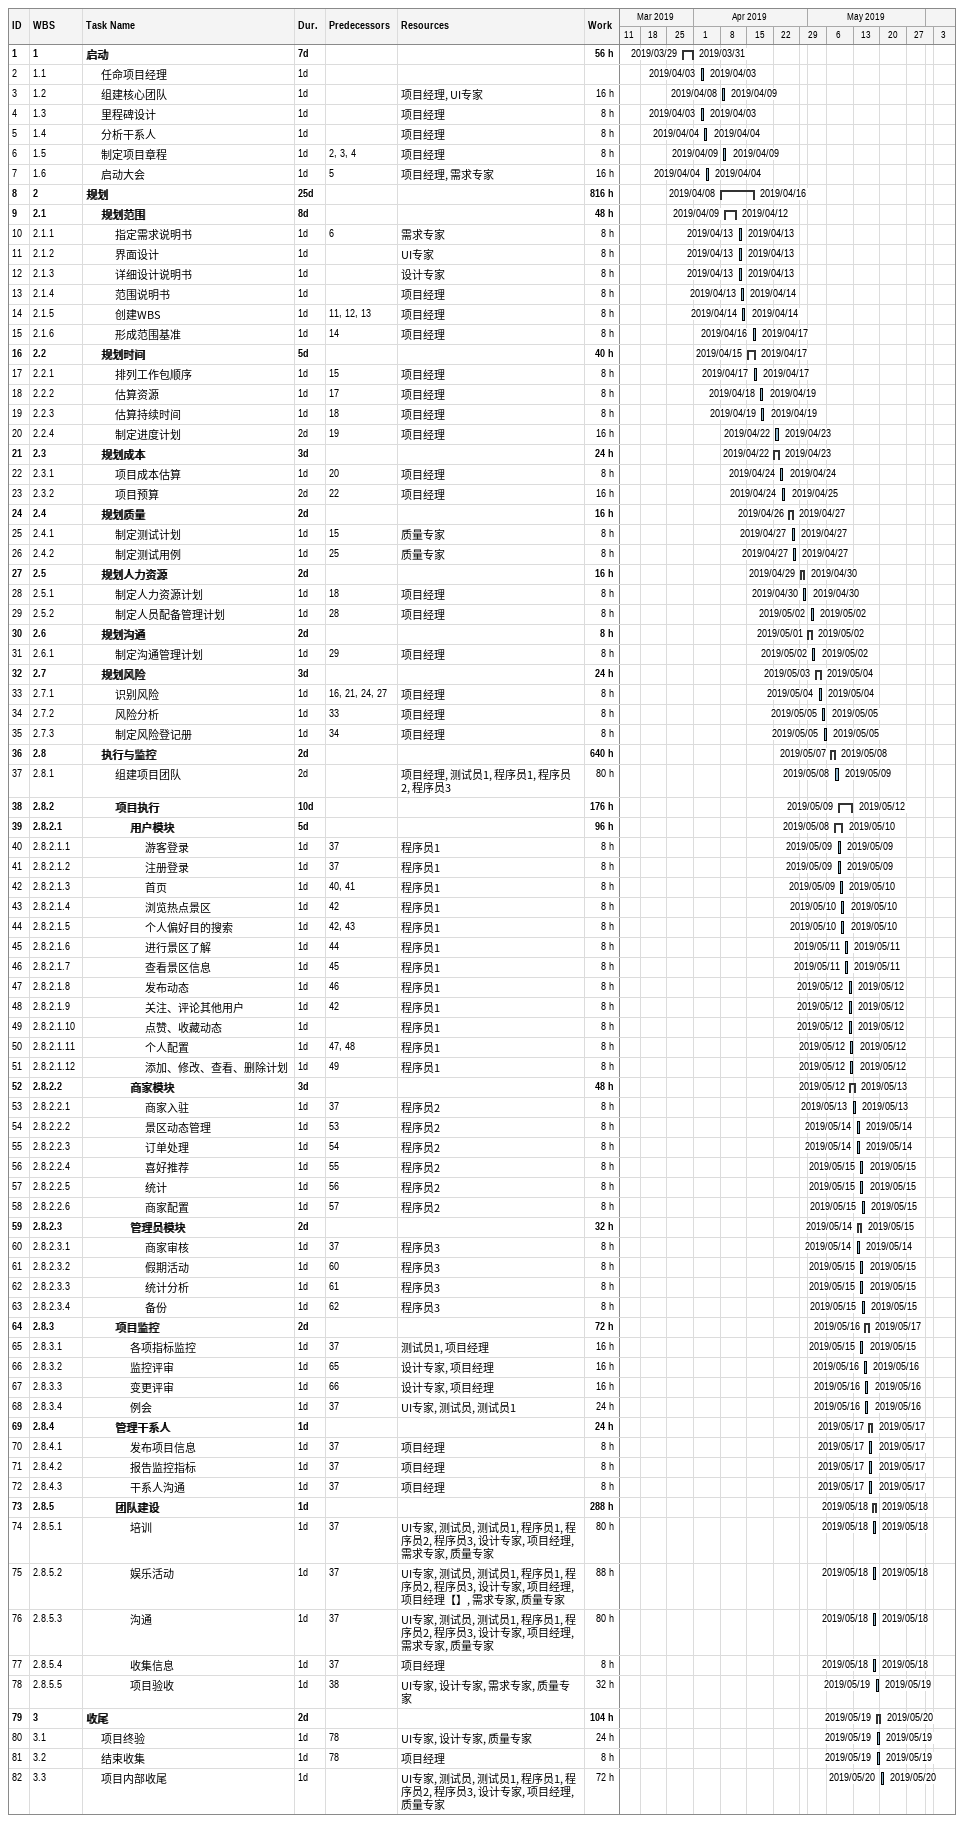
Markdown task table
| ID | WBS | Task | Duration | Start | Finish | Predecessors | Resources | Work (h) |
|---|---|---|---|---|---|---|---|---|
| 1 | 1 | **启动** | 7d | 2019-03-29 | 2019-03-31 |  |  | 56 |
| 2 | 1.1 | 任命项目经理 | 1d | 2019-04-03 | 2019-04-03 |  |  |  |
| 3 | 1.2 | 组建核心团队 | 1d | 2019-04-08 | 2019-04-09 |  | 项目经理, UI专家 | 16 |
| 4 | 1.3 | 里程碑设计 | 1d | 2019-04-03 | 2019-04-03 |  | 项目经理 | 8 |
| 5 | 1.4 | 分析干系人 | 1d | 2019-04-04 | 2019-04-04 |  | 项目经理 | 8 |
| 6 | 1.5 | 制定项目章程 | 1d | 2019-04-09 | 2019-04-09 | 2, 3, 4 | 项目经理 | 8 |
| 7 | 1.6 | 启动大会 | 1d | 2019-04-04 | 2019-04-04 | 5 | 项目经理, 需求专家 | 16 |
| 8 | 2 | **规划** | 25d | 2019-04-08 | 2019-04-16 |  |  | 816 |
| 9 | 2.1 | **规划范围** | 8d | 2019-04-09 | 2019-04-12 |  |  | 48 |
| 10 | 2.1.1 | 指定需求说明书 | 1d | 2019-04-13 | 2019-04-13 | 6 | 需求专家 | 8 |
| 11 | 2.1.2 | 界面设计 | 1d | 2019-04-13 | 2019-04-13 |  | UI专家 | 8 |
| 12 | 2.1.3 | 详细设计说明书 | 1d | 2019-04-13 | 2019-04-13 |  | 设计专家 | 8 |
| 13 | 2.1.4 | 范围说明书 | 1d | 2019-04-13 | 2019-04-14 |  | 项目经理 | 8 |
| 14 | 2.1.5 | 创建WBS | 1d | 2019-04-14 | 2019-04-14 | 11, 12, 13 | 项目经理 | 8 |
| 15 | 2.1.6 | 形成范围基准 | 1d | 2019-04-16 | 2019-04-17 | 14 | 项目经理 | 8 |
| 16 | 2.2 | **规划时间** | 5d | 2019-04-15 | 2019-04-17 |  |  | 40 |
| 17 | 2.2.1 | 排列工作包顺序 | 1d | 2019-04-17 | 2019-04-17 | 15 | 项目经理 | 8 |
| 18 | 2.2.2 | 估算资源 | 1d | 2019-04-18 | 2019-04-19 | 17 | 项目经理 | 8 |
| 19 | 2.2.3 | 估算持续时间 | 1d | 2019-04-19 | 2019-04-19 | 18 | 项目经理 | 8 |
| 20 | 2.2.4 | 制定进度计划 | 2d | 2019-04-22 | 2019-04-23 | 19 | 项目经理 | 16 |
| 21 | 2.3 | **规划成本** | 3d | 2019-04-22 | 2019-04-23 |  |  | 24 |
| 22 | 2.3.1 | 项目成本估算 | 1d | 2019-04-24 | 2019-04-24 | 20 | 项目经理 | 8 |
| 23 | 2.3.2 | 项目预算 | 2d | 2019-04-24 | 2019-04-25 | 22 | 项目经理 | 16 |
| 24 | 2.4 | **规划质量** | 2d | 2019-04-26 | 2019-04-27 |  |  | 16 |
| 25 | 2.4.1 | 制定测试计划 | 1d | 2019-04-27 | 2019-04-27 | 15 | 质量专家 | 8 |
| 26 | 2.4.2 | 制定测试用例 | 1d | 2019-04-27 | 2019-04-27 | 25 | 质量专家 | 8 |
| 27 | 2.5 | **规划人力资源** | 2d | 2019-04-29 | 2019-04-30 |  |  | 16 |
| 28 | 2.5.1 | 制定人力资源计划 | 1d | 2019-04-30 | 2019-04-30 | 18 | 项目经理 | 8 |
| 29 | 2.5.2 | 制定人员配备管理计划 | 1d | 2019-05-02 | 2019-05-02 | 28 | 项目经理 | 8 |
| 30 | 2.6 | **规划沟通** | 2d | 2019-05-01 | 2019-05-02 |  |  | 8 |
| 31 | 2.6.1 | 制定沟通管理计划 | 1d | 2019-05-02 | 2019-05-02 | 29 | 项目经理 | 8 |
| 32 | 2.7 | **规划风险** | 3d | 2019-05-03 | 2019-05-04 |  |  | 24 |
| 33 | 2.7.1 | 识别风险 | 1d | 2019-05-04 | 2019-05-04 | 16, 21, 24, 27 | 项目经理 | 8 |
| 34 | 2.7.2 | 风险分析 | 1d | 2019-05-05 | 2019-05-05 | 33 | 项目经理 | 8 |
| 35 | 2.7.3 | 制定风险登记册 | 1d | 2019-05-05 | 2019-05-05 | 34 | 项目经理 | 8 |
| 36 | 2.8 | **执行与监控** | 2d | 2019-05-07 | 2019-05-08 |  |  | 640 |
| 37 | 2.8.1 | 组建项目团队 | 2d | 2019-05-08 | 2019-05-09 |  | 项目经理, 测试员1, 程序员1, 程序员2, 程序员3 | 80 |
| 38 | 2.8.2 | **项目执行** | 10d | 2019-05-09 | 2019-05-12 |  |  | 176 |
| 39 | 2.8.2.1 | **用户模块** | 5d | 2019-05-08 | 2019-05-10 |  |  | 96 |
| 40 | 2.8.2.1.1 | 游客登录 | 1d | 2019-05-09 | 2019-05-09 | 37 | 程序员1 | 8 |
| 41 | 2.8.2.1.2 | 注册登录 | 1d | 2019-05-09 | 2019-05-09 | 37 | 程序员1 | 8 |
| 42 | 2.8.2.1.3 | 首页 | 1d | 2019-05-09 | 2019-05-10 | 40, 41 | 程序员1 | 8 |
| 43 | 2.8.2.1.4 | 浏览热点景区 | 1d | 2019-05-10 | 2019-05-10 | 42 | 程序员1 | 8 |
| 44 | 2.8.2.1.5 | 个人偏好目的搜索 | 1d | 2019-05-10 | 2019-05-10 | 42, 43 | 程序员1 | 8 |
| 45 | 2.8.2.1.6 | 进行景区了解 | 1d | 2019-05-11 | 2019-05-11 | 44 | 程序员1 | 8 |
| 46 | 2.8.2.1.7 | 查看景区信息 | 1d | 2019-05-11 | 2019-05-11 | 45 | 程序员1 | 8 |
| 47 | 2.8.2.1.8 | 发布动态 | 1d | 2019-05-12 | 2019-05-12 | 46 | 程序员1 | 8 |
| 48 | 2.8.2.1.9 | 关注、评论其他用户 | 1d | 2019-05-12 | 2019-05-12 | 42 | 程序员1 | 8 |
| 49 | 2.8.2.1.10 | 点赞、收藏动态 | 1d | 2019-05-12 | 2019-05-12 |  | 程序员1 | 8 |
| 50 | 2.8.2.1.11 | 个人配置 | 1d | 2019-05-12 | 2019-05-12 | 47, 48 | 程序员1 | 8 |
| 51 | 2.8.2.1.12 | 添加、修改、查看、删除计划 | 1d | 2019-05-12 | 2019-05-12 | 49 | 程序员1 | 8 |
| 52 | 2.8.2.2 | **商家模块** | 3d | 2019-05-12 | 2019-05-13 |  |  | 48 |
| 53 | 2.8.2.2.1 | 商家入驻 | 1d | 2019-05-13 | 2019-05-13 | 37 | 程序员2 | 8 |
| 54 | 2.8.2.2.2 | 景区动态管理 | 1d | 2019-05-14 | 2019-05-14 | 53 | 程序员2 | 8 |
| 55 | 2.8.2.2.3 | 订单处理 | 1d | 2019-05-14 | 2019-05-14 | 54 | 程序员2 | 8 |
| 56 | 2.8.2.2.4 | 喜好推荐 | 1d | 2019-05-15 | 2019-05-15 | 55 | 程序员2 | 8 |
| 57 | 2.8.2.2.5 | 统计 | 1d | 2019-05-15 | 2019-05-15 | 56 | 程序员2 | 8 |
| 58 | 2.8.2.2.6 | 商家配置 | 1d | 2019-05-15 | 2019-05-15 | 57 | 程序员2 | 8 |
| 59 | 2.8.2.3 | **管理员模块** | 2d | 2019-05-14 | 2019-05-15 |  |  | 32 |
| 60 | 2.8.2.3.1 | 商家审核 | 1d | 2019-05-14 | 2019-05-14 | 37 | 程序员3 | 8 |
| 61 | 2.8.2.3.2 | 假期活动 | 1d | 2019-05-15 | 2019-05-15 | 60 | 程序员3 | 8 |
| 62 | 2.8.2.3.3 | 统计分析 | 1d | 2019-05-15 | 2019-05-15 | 61 | 程序员3 | 8 |
| 63 | 2.8.2.3.4 | 备份 | 1d | 2019-05-15 | 2019-05-15 | 62 | 程序员3 | 8 |
| 64 | 2.8.3 | **项目监控** | 2d | 2019-05-16 | 2019-05-17 |  |  | 72 |
| 65 | 2.8.3.1 | 各项指标监控 | 1d | 2019-05-15 | 2019-05-15 | 37 | 测试员1, 项目经理 | 16 |
| 66 | 2.8.3.2 | 监控评审 | 1d | 2019-05-16 | 2019-05-16 | 65 | 设计专家, 项目经理 | 16 |
| 67 | 2.8.3.3 | 变更评审 | 1d | 2019-05-16 | 2019-05-16 | 66 | 设计专家, 项目经理 | 16 |
| 68 | 2.8.3.4 | 例会 | 1d | 2019-05-16 | 2019-05-16 | 37 | UI专家, 测试员, 测试员1 | 24 |
| 69 | 2.8.4 | **管理干系人** | 1d | 2019-05-17 | 2019-05-17 |  |  | 24 |
| 70 | 2.8.4.1 | 发布项目信息 | 1d | 2019-05-17 | 2019-05-17 | 37 | 项目经理 | 8 |
| 71 | 2.8.4.2 | 报告监控指标 | 1d | 2019-05-17 | 2019-05-17 | 37 | 项目经理 | 8 |
| 72 | 2.8.4.3 | 干系人沟通 | 1d | 2019-05-17 | 2019-05-17 | 37 | 项目经理 | 8 |
| 73 | 2.8.5 | **团队建设** | 1d | 2019-05-18 | 2019-05-18 |  |  | 288 |
| 74 | 2.8.5.1 | 培训 | 1d | 2019-05-18 | 2019-05-18 | 37 | UI专家, 测试员, 测试员1, 程序员1, 程序员2, 程序员3, 设计专家, 项目经理, 需求专家, 质量专家 | 80 |
| 75 | 2.8.5.2 | 娱乐活动 | 1d | 2019-05-18 | 2019-05-18 | 37 | UI专家, 测试员, 测试员1, 程序员1, 程序员2, 程序员3, 设计专家, 项目经理, 项目经理【】, 需求专家, 质量专家 | 88 |
| 76 | 2.8.5.3 | 沟通 | 1d | 2019-05-18 | 2019-05-18 | 37 | UI专家, 测试员, 测试员1, 程序员1, 程序员2, 程序员3, 设计专家, 项目经理, 需求专家, 质量专家 | 80 |
| 77 | 2.8.5.4 | 收集信息 | 1d | 2019-05-18 | 2019-05-18 | 37 | 项目经理 | 8 |
| 78 | 2.8.5.5 | 项目验收 | 1d | 2019-05-19 | 2019-05-19 | 38 | UI专家, 设计专家, 需求专家, 质量专家 | 32 |
| 79 | 3 | **收尾** | 2d | 2019-05-19 | 2019-05-20 |  |  | 104 |
| 80 | 3.1 | 项目终验 | 1d | 2019-05-19 | 2019-05-19 | 78 | UI专家, 设计专家, 质量专家 | 24 |
| 81 | 3.2 | 结束收集 | 1d | 2019-05-19 | 2019-05-19 | 78 | 项目经理 | 8 |
| 82 | 3.3 | 项目内部收尾 | 1d | 2019-05-20 | 2019-05-20 |  | UI专家, 测试员, 测试员1, 程序员1, 程序员2, 程序员3, 设计专家, 项目经理, 质量专家 | 72 |
